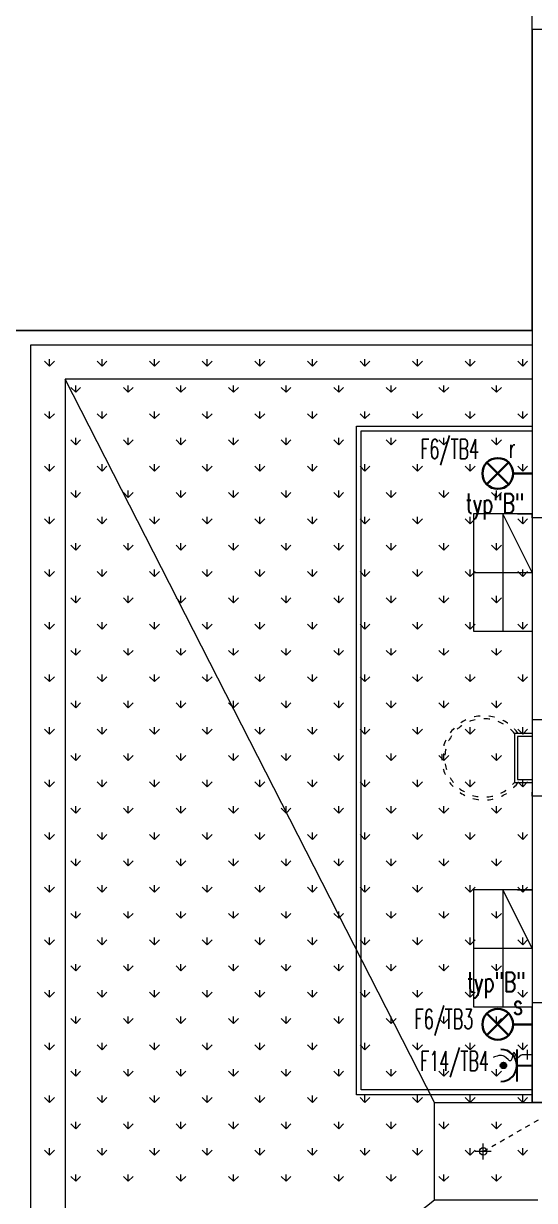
# Model space of a CAD drawing. Header units: millimetres. Extents: x 1780 to 154263, y -7240 to 17216.
# Drawn here: x 76468 to 76991, y 3378 to 4584 of the extents above; entities that cross this region are included whole.
import ezdxf

# ---------------------------------------------------------------- set-up
doc = ezdxf.new("R2010")
doc.units = ezdxf.units.MM
doc.linetypes.add('0.5_0.5', pattern=[1, 0.5, -0.5])
doc.linetypes.add('ACAD_ISO03W100', pattern=[30, 12, -18])
for name, color, linetype, lineweight in [('2d_SX_gruba przekroje', 90, 'Continuous', 20), ('2d_SX_instalacje - kanalizacja opadowa', 130, 'Continuous', 5), ('2d_SX_instalacje szkic - woda', 140, 'Continuous', 5), ('2d_SX_oznaczenia', 40, 'Continuous', 0), ('2d_SX_szraf', 251, 'Continuous', 0), ('2d_SX_widok', 10, 'Continuous', 9)]:
    doc.layers.add(name, color=color, linetype=linetype, lineweight=lineweight)
doc.layers.add('2d_SX_rewizja 18 września', color=210, linetype='Continuous')
doc.layers.add('60 instalacje elektryka', color=10, linetype='Continuous')
doc.styles.add('OPIS', font='simplex.shx', dxfattribs={"width": 0.7, "height": 4})

# ---------------------------------------------------------------- blocks, each defined once
blk = doc.blocks.new('PDKLD A2')
at = {"layer": '2d_SX_gruba przekroje', "color": 8}
for p, q in [((82319, -11612.2), (82221, -11612.2)), ((82221, -11612.2), (82221, -12108.2)), ((82221, -12112.2), (82221, -12108.2)), ((82232, -12112.2), (82221, -12112.2)), ((82232, -12319.2), (82221, -12319.2)), ((82221, -12319.2), (82221, -12323.2)), ((82221, -12323.2), (82221, -12393.2)), ((82221, -12397.2), (82221, -12393.2)), ((82232, -12397.2), (82221, -12397.2)), ((82232, -12609.2), (82221, -12609.2)), ((82221, -12609.2), (82221, -12613.2)), ((82221, -12711.2), (82221, -12613.2)), ((83021, -12711.2), (82221, -12711.2))]:
    blk.add_line(p, q, dxfattribs=at)
at = {"layer": '2d_SX_instalacje - kanalizacja opadowa', "color": 8, "linetype": '0.5_0.5', "ltscale": 10}
blk.add_line((82171, -12761.2), (82270.3, -12704.5), dxfattribs=at)
at = {"layer": '2d_SX_instalacje - kanalizacja opadowa', "color": 8}
for points in [[(82171, -12769.4), (82171, -12753.1)], [(82179.2, -12761.2), (82162.8, -12761.2)]]:
    blk.add_lwpolyline(points, dxfattribs=at)
blk.add_circle((82171, -12761.2), 3.75, dxfattribs=at)
at = {"layer": '2d_SX_instalacje szkic - woda', "color": 8}
for p, q in [((82216, -12657.2), (82216, -12667.2)), ((82221, -12662.2), (82211, -12662.2))]:
    blk.add_line(p, q, dxfattribs=at)
at = {"layer": '2d_SX_instalacje szkic - woda', "color": 8, "start_tangent": (-0.999797, 0.020138), "end_tangent": (-0.973228, -0.22984)}
blk.add_spline([(82211, -12662.2), (82206.6, -12665.3), (82202.6, -12659.8), (82199.3, -12668.5), (82192.7, -12663.9), (82181, -12664.9)], degree=3, dxfattribs=at)
at = {"layer": '2d_SX_oznaczenia', "color": 8, "ltscale": 0.5}
for p, q in [((82221, -12168.2), (82191, -12108.2)), ((82161, -12168.2), (82221, -12168.2)), ((82221, -12553.2), (82191, -12493.2)), ((82161, -12553.2), (82221, -12553.2))]:
    blk.add_line(p, q, dxfattribs=at)
at = {"layer": '2d_SX_szraf', "color": 8}
for p, q in [((81707.5, -13145.2), (81707.5, -11935.2)), ((81707.5, -11935.2), (82221, -11935.2)), ((82221, -11935.2), (82221, -12711.2)), ((82121, -12711.2), (81742.5, -11970.2)), ((82221, -11970.2), (81742.5, -11970.2)), ((81742.5, -11970.2), (81742.5, -13110.2)), ((82121, -12811.2), (82121, -12711.2)), ((82121, -12711.2), (82227, -12711.2)), ((82221, -12711.2), (82262, -12711.2)), ((82121, -12811.2), (81742.5, -13110.2)), ((82227, -12811.2), (82121, -12811.2))]:
    blk.add_line(p, q, dxfattribs=at)
at = {"layer": '2d_SX_szraf', "color": 8, "linetype": 'Continuous'}
for p, q in [((81726.5, -11956.8), (81721.5, -11951.7)), ((81726.5, -11956.8), (81726.5, -11949.6)), ((81726.5, -11956.8), (81731.6, -11951.7)), ((81780.4, -11956.8), (81775.4, -11951.7)), ((81780.4, -11956.8), (81780.4, -11949.6)), ((81780.4, -11956.8), (81785.5, -11951.7)), ((81834.3, -11956.8), (81829.2, -11951.7)), ((81834.3, -11956.8), (81834.3, -11949.6)), ((81834.3, -11956.8), (81839.3, -11951.7)), ((81888.2, -11956.8), (81883.1, -11951.7)), ((81888.2, -11956.8), (81888.2, -11949.6)), ((81888.2, -11956.8), (81893.2, -11951.7)), ((81942, -11956.8), (81937, -11951.7)), ((81942, -11956.8), (81942, -11949.6)), ((81942, -11956.8), (81947.1, -11951.7)), ((81995.9, -11956.8), (81990.9, -11951.7)), ((81995.9, -11956.8), (81995.9, -11949.6)), ((81995.9, -11956.8), (82001, -11951.7)), ((82049.8, -11956.8), (82044.8, -11951.7)), ((82049.8, -11956.8), (82049.8, -11949.6)), ((82049.8, -11956.8), (82054.9, -11951.7)), ((82103.7, -11956.8), (82098.6, -11951.7)), ((82103.7, -11956.8), (82103.7, -11949.6)), ((82103.7, -11956.8), (82108.7, -11951.7)), ((82157.6, -11956.8), (82152.5, -11951.7)), ((82157.6, -11956.8), (82157.6, -11949.6)), ((82157.6, -11956.8), (82162.6, -11951.7)), ((82211.5, -11956.8), (82206.4, -11951.7)), ((82211.5, -11956.8), (82211.5, -11949.6)), ((82211.5, -11956.8), (82216.5, -11951.7)), ((81753.5, -11983.7), (81748.4, -11978.6)), ((81753.5, -11983.7), (81753.5, -11976.6)), ((81753.5, -11983.7), (81758.5, -11978.6)), ((81807.3, -11983.7), (81802.3, -11978.6)), ((81807.3, -11983.7), (81807.3, -11976.6)), ((81807.3, -11983.7), (81812.4, -11978.6)), ((81861.2, -11983.7), (81856.2, -11978.6)), ((81861.2, -11983.7), (81861.2, -11976.6)), ((81861.2, -11983.7), (81866.3, -11978.6)), ((81915.1, -11983.7), (81910.1, -11978.6)), ((81915.1, -11983.7), (81915.1, -11976.6)), ((81915.1, -11983.7), (81920.2, -11978.6)), ((81969, -11983.7), (81963.9, -11978.6)), ((81969, -11983.7), (81969, -11976.6)), ((81969, -11983.7), (81974, -11978.6)), ((82022.9, -11983.7), (82017.8, -11978.6)), ((82022.9, -11983.7), (82022.9, -11976.6)), ((82022.9, -11983.7), (82027.9, -11978.6)), ((82076.8, -11983.7), (82071.7, -11978.6)), ((82076.8, -11983.7), (82076.8, -11976.6)), ((82076.8, -11983.7), (82081.8, -11978.6)), ((82130.6, -11983.7), (82125.6, -11978.6)), ((82130.6, -11983.7), (82130.6, -11976.6)), ((82130.6, -11983.7), (82135.7, -11978.6)), ((82184.5, -11983.7), (82179.5, -11978.6)), ((82184.5, -11983.7), (82184.5, -11976.6)), ((82184.5, -11983.7), (82189.6, -11978.6)), ((81726.5, -12010.6), (81721.5, -12005.6)), ((81726.5, -12010.6), (81726.5, -12003.5)), ((81726.5, -12010.6), (81731.6, -12005.6)), ((81780.4, -12010.6), (81775.4, -12005.6)), ((81780.4, -12010.6), (81780.4, -12003.5)), ((81780.4, -12010.6), (81785.5, -12005.6)), ((81834.3, -12010.6), (81829.2, -12005.6)), ((81834.3, -12010.6), (81834.3, -12003.5)), ((81834.3, -12010.6), (81839.3, -12005.6)), ((81888.2, -12010.6), (81883.1, -12005.6)), ((81888.2, -12010.6), (81888.2, -12003.5)), ((81888.2, -12010.6), (81893.2, -12005.6)), ((81942, -12010.6), (81937, -12005.6)), ((81942, -12010.6), (81942, -12003.5)), ((81942, -12010.6), (81947.1, -12005.6)), ((81995.9, -12010.6), (81990.9, -12005.6)), ((81995.9, -12010.6), (81995.9, -12003.5)), ((81995.9, -12010.6), (82001, -12005.6)), ((82049.8, -12010.6), (82044.8, -12005.6)), ((82049.8, -12010.6), (82049.8, -12003.5)), ((82049.8, -12010.6), (82054.9, -12005.6)), ((82103.7, -12010.6), (82098.6, -12005.6)), ((82103.7, -12010.6), (82103.7, -12003.5)), ((82103.7, -12010.6), (82108.7, -12005.6)), ((82157.6, -12010.6), (82152.5, -12005.6)), ((82157.6, -12010.6), (82157.6, -12003.5)), ((82157.6, -12010.6), (82162.6, -12005.6)), ((82211.5, -12010.6), (82206.4, -12005.6)), ((82211.5, -12010.6), (82211.5, -12003.5)), ((82211.5, -12010.6), (82216.5, -12005.6)), ((81753.5, -12037.6), (81753.5, -12030.4)), ((81807.3, -12037.6), (81807.3, -12030.4)), ((81861.2, -12037.6), (81861.2, -12030.4)), ((81915.1, -12037.6), (81915.1, -12030.4)), ((81969, -12037.6), (81969, -12030.4)), ((82022.9, -12037.6), (82022.9, -12030.4)), ((82076.8, -12037.6), (82076.8, -12030.4)), ((82130.6, -12037.6), (82130.6, -12030.4)), ((82184.5, -12037.6), (82184.5, -12030.4)), ((81753.5, -12037.6), (81748.4, -12032.5)), ((81753.5, -12037.6), (81758.5, -12032.5)), ((81807.3, -12037.6), (81802.3, -12032.5)), ((81807.3, -12037.6), (81812.4, -12032.5)), ((81861.2, -12037.6), (81856.2, -12032.5)), ((81861.2, -12037.6), (81866.3, -12032.5)), ((81915.1, -12037.6), (81910.1, -12032.5)), ((81915.1, -12037.6), (81920.2, -12032.5)), ((81969, -12037.6), (81963.9, -12032.5)), ((81969, -12037.6), (81974, -12032.5)), ((82022.9, -12037.6), (82017.8, -12032.5)), ((82022.9, -12037.6), (82027.9, -12032.5)), ((82076.8, -12037.6), (82071.7, -12032.5)), ((82076.8, -12037.6), (82081.8, -12032.5)), ((82130.6, -12037.6), (82125.6, -12032.5)), ((82130.6, -12037.6), (82135.7, -12032.5)), ((82184.5, -12037.6), (82179.5, -12032.5)), ((82184.5, -12037.6), (82189.6, -12032.5)), ((81726.5, -12064.5), (81721.5, -12059.5)), ((81726.5, -12064.5), (81726.5, -12057.4)), ((81726.5, -12064.5), (81731.6, -12059.5)), ((81780.4, -12064.5), (81775.4, -12059.5)), ((81780.4, -12064.5), (81780.4, -12057.4)), ((81780.4, -12064.5), (81785.5, -12059.5)), ((81834.3, -12064.5), (81829.2, -12059.5)), ((81834.3, -12064.5), (81834.3, -12057.4)), ((81834.3, -12064.5), (81839.3, -12059.5)), ((81888.2, -12064.5), (81883.1, -12059.5)), ((81888.2, -12064.5), (81888.2, -12057.4)), ((81888.2, -12064.5), (81893.2, -12059.5)), ((81942, -12064.5), (81937, -12059.5)), ((81942, -12064.5), (81942, -12057.4)), ((81942, -12064.5), (81947.1, -12059.5)), ((81995.9, -12064.5), (81990.9, -12059.5)), ((81995.9, -12064.5), (81995.9, -12057.4)), ((81995.9, -12064.5), (82001, -12059.5)), ((82049.8, -12064.5), (82044.8, -12059.5)), ((82049.8, -12064.5), (82049.8, -12057.4)), ((82049.8, -12064.5), (82054.9, -12059.5)), ((82103.7, -12064.5), (82098.6, -12059.5)), ((82103.7, -12064.5), (82103.7, -12057.4)), ((82103.7, -12064.5), (82108.7, -12059.5)), ((82157.6, -12064.5), (82152.5, -12059.5)), ((82157.6, -12064.5), (82157.6, -12057.4)), ((82157.6, -12064.5), (82162.6, -12059.5)), ((82211.5, -12064.5), (82206.4, -12059.5)), ((82211.5, -12064.5), (82211.5, -12057.4)), ((82211.5, -12064.5), (82216.5, -12059.5)), ((81753.5, -12091.5), (81748.4, -12086.4)), ((81753.5, -12091.5), (81753.5, -12084.3)), ((81753.5, -12091.5), (81758.5, -12086.4)), ((81807.3, -12091.5), (81802.3, -12086.4)), ((81807.3, -12091.5), (81807.3, -12084.3)), ((81807.3, -12091.5), (81812.4, -12086.4)), ((81861.2, -12091.5), (81856.2, -12086.4)), ((81861.2, -12091.5), (81861.2, -12084.3)), ((81861.2, -12091.5), (81866.3, -12086.4)), ((81915.1, -12091.5), (81910.1, -12086.4)), ((81915.1, -12091.5), (81915.1, -12084.3)), ((81915.1, -12091.5), (81920.2, -12086.4)), ((81969, -12091.5), (81963.9, -12086.4)), ((81969, -12091.5), (81969, -12084.3)), ((81969, -12091.5), (81974, -12086.4)), ((82022.9, -12091.5), (82017.8, -12086.4)), ((82022.9, -12091.5), (82022.9, -12084.3)), ((82022.9, -12091.5), (82027.9, -12086.4)), ((82076.8, -12091.5), (82071.7, -12086.4)), ((82076.8, -12091.5), (82076.8, -12084.3)), ((82076.8, -12091.5), (82081.8, -12086.4)), ((82130.6, -12091.5), (82125.6, -12086.4)), ((82130.6, -12091.5), (82130.6, -12084.3)), ((82130.6, -12091.5), (82135.7, -12086.4)), ((82184.5, -12091.5), (82179.5, -12086.4)), ((82184.5, -12091.5), (82184.5, -12084.3)), ((82184.5, -12091.5), (82189.6, -12086.4)), ((81726.5, -12118.4), (81721.5, -12113.3)), ((81726.5, -12118.4), (81726.5, -12111.3)), ((81726.5, -12118.4), (81731.6, -12113.3)), ((81780.4, -12118.4), (81775.4, -12113.3)), ((81780.4, -12118.4), (81780.4, -12111.3)), ((81780.4, -12118.4), (81785.5, -12113.3)), ((81834.3, -12118.4), (81829.2, -12113.3)), ((81834.3, -12118.4), (81834.3, -12111.3)), ((81834.3, -12118.4), (81839.3, -12113.3)), ((81888.2, -12118.4), (81883.1, -12113.3)), ((81888.2, -12118.4), (81888.2, -12111.3)), ((81888.2, -12118.4), (81893.2, -12113.3)), ((81942, -12118.4), (81937, -12113.3)), ((81942, -12118.4), (81942, -12111.3)), ((81942, -12118.4), (81947.1, -12113.3)), ((81995.9, -12118.4), (81990.9, -12113.3)), ((81995.9, -12118.4), (81995.9, -12111.3)), ((81995.9, -12118.4), (82001, -12113.3)), ((82049.8, -12118.4), (82044.8, -12113.3)), ((82049.8, -12118.4), (82049.8, -12111.3)), ((82049.8, -12118.4), (82054.9, -12113.3)), ((82103.7, -12118.4), (82098.6, -12113.3)), ((82103.7, -12118.4), (82103.7, -12111.3)), ((82103.7, -12118.4), (82108.7, -12113.3)), ((82157.6, -12118.4), (82152.5, -12113.3)), ((82157.6, -12118.4), (82157.6, -12111.3)), ((82157.6, -12118.4), (82162.6, -12113.3)), ((82211.5, -12118.4), (82206.4, -12113.3)), ((82211.5, -12118.4), (82211.5, -12111.3)), ((82211.5, -12118.4), (82216.5, -12113.3)), ((81753.5, -12145.3), (81753.5, -12138.2)), ((81807.3, -12145.3), (81807.3, -12138.2)), ((81861.2, -12145.3), (81861.2, -12138.2)), ((81915.1, -12145.3), (81915.1, -12138.2)), ((81969, -12145.3), (81969, -12138.2)), ((82022.9, -12145.3), (82022.9, -12138.2)), ((82076.8, -12145.3), (82076.8, -12138.2)), ((82130.6, -12145.3), (82130.6, -12138.2)), ((82184.5, -12145.3), (82184.5, -12138.2)), ((81753.5, -12145.3), (81748.4, -12140.3)), ((81753.5, -12145.3), (81758.5, -12140.3)), ((81807.3, -12145.3), (81802.3, -12140.3)), ((81807.3, -12145.3), (81812.4, -12140.3)), ((81861.2, -12145.3), (81856.2, -12140.3)), ((81861.2, -12145.3), (81866.3, -12140.3)), ((81915.1, -12145.3), (81910.1, -12140.3)), ((81915.1, -12145.3), (81920.2, -12140.3)), ((81969, -12145.3), (81963.9, -12140.3)), ((81969, -12145.3), (81974, -12140.3)), ((82022.9, -12145.3), (82017.8, -12140.3)), ((82022.9, -12145.3), (82027.9, -12140.3)), ((82076.8, -12145.3), (82071.7, -12140.3)), ((82076.8, -12145.3), (82081.8, -12140.3)), ((82130.6, -12145.3), (82125.6, -12140.3)), ((82130.6, -12145.3), (82135.7, -12140.3)), ((82184.5, -12145.3), (82179.5, -12140.3)), ((82184.5, -12145.3), (82189.6, -12140.3)), ((81726.5, -12172.3), (81721.5, -12167.2)), ((81726.5, -12172.3), (81726.5, -12165.1)), ((81726.5, -12172.3), (81731.6, -12167.2)), ((81780.4, -12172.3), (81775.4, -12167.2)), ((81780.4, -12172.3), (81780.4, -12165.1)), ((81780.4, -12172.3), (81785.5, -12167.2)), ((81834.3, -12172.3), (81829.2, -12167.2)), ((81834.3, -12172.3), (81834.3, -12165.1)), ((81834.3, -12172.3), (81839.3, -12167.2)), ((81888.2, -12172.3), (81883.1, -12167.2)), ((81888.2, -12172.3), (81888.2, -12165.1)), ((81888.2, -12172.3), (81893.2, -12167.2)), ((81942, -12172.3), (81937, -12167.2)), ((81942, -12172.3), (81942, -12165.1)), ((81942, -12172.3), (81947.1, -12167.2)), ((81995.9, -12172.3), (81990.9, -12167.2)), ((81995.9, -12172.3), (81995.9, -12165.1)), ((81995.9, -12172.3), (82001, -12167.2)), ((82049.8, -12172.3), (82044.8, -12167.2)), ((82049.8, -12172.3), (82049.8, -12165.1)), ((82049.8, -12172.3), (82054.9, -12167.2)), ((82103.7, -12172.3), (82098.6, -12167.2)), ((82103.7, -12172.3), (82103.7, -12165.1)), ((82103.7, -12172.3), (82108.7, -12167.2)), ((82157.6, -12172.3), (82152.5, -12167.2)), ((82157.6, -12172.3), (82157.6, -12165.1)), ((82157.6, -12172.3), (82162.6, -12167.2)), ((82211.5, -12172.3), (82206.4, -12167.2)), ((82211.5, -12172.3), (82211.5, -12165.1)), ((82211.5, -12172.3), (82216.5, -12167.2)), ((81753.5, -12199.2), (81748.4, -12194.2)), ((81753.5, -12199.2), (81753.5, -12192.1)), ((81753.5, -12199.2), (81758.5, -12194.2)), ((81807.3, -12199.2), (81802.3, -12194.2)), ((81807.3, -12199.2), (81807.3, -12192.1)), ((81807.3, -12199.2), (81812.4, -12194.2)), ((81861.2, -12199.2), (81856.2, -12194.2)), ((81861.2, -12199.2), (81861.2, -12192.1)), ((81861.2, -12199.2), (81866.3, -12194.2)), ((81915.1, -12199.2), (81910.1, -12194.2)), ((81915.1, -12199.2), (81915.1, -12192.1)), ((81915.1, -12199.2), (81920.2, -12194.2)), ((81969, -12199.2), (81963.9, -12194.2)), ((81969, -12199.2), (81969, -12192.1)), ((81969, -12199.2), (81974, -12194.2)), ((82022.9, -12199.2), (82017.8, -12194.2)), ((82022.9, -12199.2), (82022.9, -12192.1)), ((82022.9, -12199.2), (82027.9, -12194.2)), ((82076.8, -12199.2), (82071.7, -12194.2)), ((82076.8, -12199.2), (82076.8, -12192.1)), ((82076.8, -12199.2), (82081.8, -12194.2)), ((82130.6, -12199.2), (82125.6, -12194.2)), ((82130.6, -12199.2), (82130.6, -12192.1)), ((82130.6, -12199.2), (82135.7, -12194.2)), ((82184.5, -12199.2), (82179.5, -12194.2)), ((82184.5, -12199.2), (82184.5, -12192.1)), ((82184.5, -12199.2), (82189.6, -12194.2)), ((81726.5, -12226.2), (81721.5, -12221.1)), ((81726.5, -12226.2), (81726.5, -12219)), ((81726.5, -12226.2), (81731.6, -12221.1)), ((81780.4, -12226.2), (81775.4, -12221.1)), ((81780.4, -12226.2), (81780.4, -12219)), ((81780.4, -12226.2), (81785.5, -12221.1)), ((81834.3, -12226.2), (81829.2, -12221.1)), ((81834.3, -12226.2), (81834.3, -12219)), ((81834.3, -12226.2), (81839.3, -12221.1)), ((81888.2, -12226.2), (81883.1, -12221.1)), ((81888.2, -12226.2), (81888.2, -12219)), ((81888.2, -12226.2), (81893.2, -12221.1)), ((81942, -12226.2), (81937, -12221.1)), ((81942, -12226.2), (81942, -12219)), ((81942, -12226.2), (81947.1, -12221.1)), ((81995.9, -12226.2), (81990.9, -12221.1)), ((81995.9, -12226.2), (81995.9, -12219)), ((81995.9, -12226.2), (82001, -12221.1)), ((82049.8, -12226.2), (82044.8, -12221.1)), ((82049.8, -12226.2), (82049.8, -12219)), ((82049.8, -12226.2), (82054.9, -12221.1)), ((82103.7, -12226.2), (82098.6, -12221.1)), ((82103.7, -12226.2), (82103.7, -12219)), ((82103.7, -12226.2), (82108.7, -12221.1)), ((82157.6, -12226.2), (82152.5, -12221.1)), ((82157.6, -12226.2), (82157.6, -12219)), ((82157.6, -12226.2), (82162.6, -12221.1)), ((82211.5, -12226.2), (82206.4, -12221.1)), ((82211.5, -12226.2), (82211.5, -12219)), ((82211.5, -12226.2), (82216.5, -12221.1)), ((81753.5, -12253.1), (81748.4, -12248.1)), ((81753.5, -12253.1), (81753.5, -12246)), ((81753.5, -12253.1), (81758.5, -12248.1)), ((81807.3, -12253.1), (81802.3, -12248.1)), ((81807.3, -12253.1), (81807.3, -12246)), ((81807.3, -12253.1), (81812.4, -12248.1)), ((81861.2, -12253.1), (81856.2, -12248.1)), ((81861.2, -12253.1), (81861.2, -12246)), ((81861.2, -12253.1), (81866.3, -12248.1)), ((81915.1, -12253.1), (81910.1, -12248.1)), ((81915.1, -12253.1), (81915.1, -12246)), ((81915.1, -12253.1), (81920.2, -12248.1)), ((81969, -12253.1), (81963.9, -12248.1)), ((81969, -12253.1), (81969, -12246)), ((81969, -12253.1), (81974, -12248.1)), ((82022.9, -12253.1), (82017.8, -12248.1)), ((82022.9, -12253.1), (82022.9, -12246)), ((82022.9, -12253.1), (82027.9, -12248.1)), ((82076.8, -12253.1), (82071.7, -12248.1)), ((82076.8, -12253.1), (82076.8, -12246)), ((82076.8, -12253.1), (82081.8, -12248.1)), ((82130.6, -12253.1), (82125.6, -12248.1)), ((82130.6, -12253.1), (82130.6, -12246)), ((82130.6, -12253.1), (82135.7, -12248.1)), ((82184.5, -12253.1), (82179.5, -12248.1)), ((82184.5, -12253.1), (82184.5, -12246)), ((82184.5, -12253.1), (82189.6, -12248.1)), ((81726.5, -12280), (81721.5, -12275)), ((81726.5, -12280), (81726.5, -12272.9)), ((81726.5, -12280), (81731.6, -12275)), ((81780.4, -12280), (81775.4, -12275)), ((81780.4, -12280), (81780.4, -12272.9)), ((81780.4, -12280), (81785.5, -12275)), ((81834.3, -12280), (81829.2, -12275)), ((81834.3, -12280), (81834.3, -12272.9)), ((81834.3, -12280), (81839.3, -12275)), ((81888.2, -12280), (81883.1, -12275)), ((81888.2, -12280), (81888.2, -12272.9)), ((81888.2, -12280), (81893.2, -12275)), ((81942, -12280), (81937, -12275)), ((81942, -12280), (81942, -12272.9)), ((81942, -12280), (81947.1, -12275)), ((81995.9, -12280), (81990.9, -12275)), ((81995.9, -12280), (81995.9, -12272.9)), ((81995.9, -12280), (82001, -12275)), ((82049.8, -12280), (82044.8, -12275)), ((82049.8, -12280), (82049.8, -12272.9)), ((82049.8, -12280), (82054.9, -12275)), ((82103.7, -12280), (82098.6, -12275)), ((82103.7, -12280), (82103.7, -12272.9)), ((82103.7, -12280), (82108.7, -12275)), ((82157.6, -12280), (82152.5, -12275)), ((82157.6, -12280), (82157.6, -12272.9)), ((82157.6, -12280), (82162.6, -12275)), ((82211.5, -12280), (82206.4, -12275)), ((82211.5, -12280), (82211.5, -12272.9)), ((82211.5, -12280), (82216.5, -12275)), ((81753.5, -12307), (81748.4, -12301.9)), ((81753.5, -12307), (81753.5, -12299.8)), ((81753.5, -12307), (81758.5, -12301.9)), ((81807.3, -12307), (81802.3, -12301.9)), ((81807.3, -12307), (81807.3, -12299.8)), ((81807.3, -12307), (81812.4, -12301.9)), ((81861.2, -12307), (81856.2, -12301.9)), ((81861.2, -12307), (81861.2, -12299.8)), ((81861.2, -12307), (81866.3, -12301.9)), ((81915.1, -12307), (81910.1, -12301.9)), ((81915.1, -12307), (81915.1, -12299.8)), ((81915.1, -12307), (81920.2, -12301.9)), ((81969, -12307), (81963.9, -12301.9)), ((81969, -12307), (81969, -12299.8)), ((81969, -12307), (81974, -12301.9)), ((82022.9, -12307), (82017.8, -12301.9)), ((82022.9, -12307), (82022.9, -12299.8)), ((82022.9, -12307), (82027.9, -12301.9)), ((82076.8, -12307), (82071.7, -12301.9)), ((82076.8, -12307), (82076.8, -12299.8)), ((82076.8, -12307), (82081.8, -12301.9)), ((82130.6, -12307), (82125.6, -12301.9)), ((82130.6, -12307), (82130.6, -12299.8)), ((82130.6, -12307), (82135.7, -12301.9)), ((82184.5, -12307), (82179.5, -12301.9)), ((82184.5, -12307), (82184.5, -12299.8)), ((82184.5, -12307), (82189.6, -12301.9)), ((81726.5, -12333.9), (81721.5, -12328.9)), ((81726.5, -12333.9), (81726.5, -12326.8)), ((81726.5, -12333.9), (81731.6, -12328.9)), ((81780.4, -12333.9), (81775.4, -12328.9)), ((81780.4, -12333.9), (81780.4, -12326.8)), ((81780.4, -12333.9), (81785.5, -12328.9)), ((81834.3, -12333.9), (81829.2, -12328.9)), ((81834.3, -12333.9), (81834.3, -12326.8)), ((81834.3, -12333.9), (81839.3, -12328.9)), ((81888.2, -12333.9), (81883.1, -12328.9)), ((81888.2, -12333.9), (81888.2, -12326.8)), ((81888.2, -12333.9), (81893.2, -12328.9)), ((81942, -12333.9), (81937, -12328.9)), ((81942, -12333.9), (81942, -12326.8)), ((81942, -12333.9), (81947.1, -12328.9)), ((81995.9, -12333.9), (81990.9, -12328.9)), ((81995.9, -12333.9), (81995.9, -12326.8)), ((81995.9, -12333.9), (82001, -12328.9)), ((82049.8, -12333.9), (82044.8, -12328.9)), ((82049.8, -12333.9), (82049.8, -12326.8)), ((82049.8, -12333.9), (82054.9, -12328.9)), ((82103.7, -12333.9), (82098.6, -12328.9)), ((82103.7, -12333.9), (82103.7, -12326.8)), ((82103.7, -12333.9), (82108.7, -12328.9)), ((82157.6, -12333.9), (82152.5, -12328.9)), ((82157.6, -12333.9), (82157.6, -12326.8)), ((82157.6, -12333.9), (82162.6, -12328.9)), ((82211.5, -12333.9), (82206.4, -12328.9)), ((82211.5, -12333.9), (82211.5, -12326.8)), ((82211.5, -12333.9), (82216.5, -12328.9)), ((81753.5, -12360.9), (81748.4, -12355.8)), ((81753.5, -12360.9), (81753.5, -12353.7)), ((81753.5, -12360.9), (81758.5, -12355.8)), ((81807.3, -12360.9), (81802.3, -12355.8)), ((81807.3, -12360.9), (81807.3, -12353.7)), ((81807.3, -12360.9), (81812.4, -12355.8)), ((81861.2, -12360.9), (81856.2, -12355.8)), ((81861.2, -12360.9), (81861.2, -12353.7)), ((81861.2, -12360.9), (81866.3, -12355.8)), ((81915.1, -12360.9), (81910.1, -12355.8)), ((81915.1, -12360.9), (81915.1, -12353.7)), ((81915.1, -12360.9), (81920.2, -12355.8)), ((81969, -12360.9), (81963.9, -12355.8)), ((81969, -12360.9), (81969, -12353.7)), ((81969, -12360.9), (81974, -12355.8)), ((82022.9, -12360.9), (82017.8, -12355.8)), ((82022.9, -12360.9), (82022.9, -12353.7)), ((82022.9, -12360.9), (82027.9, -12355.8)), ((82076.8, -12360.9), (82071.7, -12355.8)), ((82076.8, -12360.9), (82076.8, -12353.7)), ((82076.8, -12360.9), (82081.8, -12355.8)), ((82130.6, -12360.9), (82125.6, -12355.8)), ((82130.6, -12360.9), (82130.6, -12353.7)), ((82130.6, -12360.9), (82135.7, -12355.8)), ((82184.5, -12360.9), (82179.5, -12355.8)), ((82184.5, -12360.9), (82184.5, -12353.7)), ((82184.5, -12360.9), (82189.6, -12355.8)), ((81726.5, -12387.8), (81726.5, -12380.7)), ((81780.4, -12387.8), (81780.4, -12380.7)), ((81834.3, -12387.8), (81834.3, -12380.7)), ((81888.2, -12387.8), (81888.2, -12380.7)), ((81942, -12387.8), (81942, -12380.7)), ((81995.9, -12387.8), (81995.9, -12380.7)), ((82049.8, -12387.8), (82049.8, -12380.7)), ((82103.7, -12387.8), (82103.7, -12380.7)), ((82157.6, -12387.8), (82157.6, -12380.7)), ((82211.5, -12387.8), (82211.5, -12380.7)), ((81726.5, -12387.8), (81721.5, -12382.8)), ((81726.5, -12387.8), (81731.6, -12382.8)), ((81780.4, -12387.8), (81775.4, -12382.8)), ((81780.4, -12387.8), (81785.5, -12382.8)), ((81834.3, -12387.8), (81829.2, -12382.8)), ((81834.3, -12387.8), (81839.3, -12382.8)), ((81888.2, -12387.8), (81883.1, -12382.8)), ((81888.2, -12387.8), (81893.2, -12382.8)), ((81942, -12387.8), (81937, -12382.8)), ((81942, -12387.8), (81947.1, -12382.8)), ((81995.9, -12387.8), (81990.9, -12382.8)), ((81995.9, -12387.8), (82001, -12382.8)), ((82049.8, -12387.8), (82044.8, -12382.8)), ((82049.8, -12387.8), (82054.9, -12382.8)), ((82103.7, -12387.8), (82098.6, -12382.8)), ((82103.7, -12387.8), (82108.7, -12382.8)), ((82157.6, -12387.8), (82152.5, -12382.8)), ((82157.6, -12387.8), (82162.6, -12382.8)), ((82211.5, -12387.8), (82206.4, -12382.8)), ((82211.5, -12387.8), (82216.5, -12382.8)), ((81753.5, -12414.7), (81748.4, -12409.7)), ((81753.5, -12414.7), (81753.5, -12407.6)), ((81753.5, -12414.7), (81758.5, -12409.7)), ((81807.3, -12414.7), (81802.3, -12409.7)), ((81807.3, -12414.7), (81807.3, -12407.6)), ((81807.3, -12414.7), (81812.4, -12409.7)), ((81861.2, -12414.7), (81856.2, -12409.7)), ((81861.2, -12414.7), (81861.2, -12407.6)), ((81861.2, -12414.7), (81866.3, -12409.7)), ((81915.1, -12414.7), (81910.1, -12409.7)), ((81915.1, -12414.7), (81915.1, -12407.6)), ((81915.1, -12414.7), (81920.2, -12409.7)), ((81969, -12414.7), (81963.9, -12409.7)), ((81969, -12414.7), (81969, -12407.6)), ((81969, -12414.7), (81974, -12409.7)), ((82022.9, -12414.7), (82017.8, -12409.7)), ((82022.9, -12414.7), (82022.9, -12407.6)), ((82022.9, -12414.7), (82027.9, -12409.7)), ((82076.8, -12414.7), (82071.7, -12409.7)), ((82076.8, -12414.7), (82076.8, -12407.6)), ((82076.8, -12414.7), (82081.8, -12409.7)), ((82130.6, -12414.7), (82125.6, -12409.7)), ((82130.6, -12414.7), (82130.6, -12407.6)), ((82130.6, -12414.7), (82135.7, -12409.7)), ((82184.5, -12414.7), (82179.5, -12409.7)), ((82184.5, -12414.7), (82184.5, -12407.6)), ((82184.5, -12414.7), (82189.6, -12409.7)), ((81726.5, -12441.7), (81721.5, -12436.6)), ((81726.5, -12441.7), (81726.5, -12434.5)), ((81726.5, -12441.7), (81731.6, -12436.6)), ((81780.4, -12441.7), (81775.4, -12436.6)), ((81780.4, -12441.7), (81780.4, -12434.5)), ((81780.4, -12441.7), (81785.5, -12436.6)), ((81834.3, -12441.7), (81829.2, -12436.6)), ((81834.3, -12441.7), (81834.3, -12434.5)), ((81834.3, -12441.7), (81839.3, -12436.6)), ((81888.2, -12441.7), (81883.1, -12436.6)), ((81888.2, -12441.7), (81888.2, -12434.5)), ((81888.2, -12441.7), (81893.2, -12436.6)), ((81942, -12441.7), (81937, -12436.6)), ((81942, -12441.7), (81942, -12434.5)), ((81942, -12441.7), (81947.1, -12436.6)), ((81995.9, -12441.7), (81990.9, -12436.6)), ((81995.9, -12441.7), (81995.9, -12434.5)), ((81995.9, -12441.7), (82001, -12436.6)), ((82049.8, -12441.7), (82044.8, -12436.6)), ((82049.8, -12441.7), (82049.8, -12434.5)), ((82049.8, -12441.7), (82054.9, -12436.6)), ((82103.7, -12441.7), (82098.6, -12436.6)), ((82103.7, -12441.7), (82103.7, -12434.5)), ((82103.7, -12441.7), (82108.7, -12436.6)), ((82157.6, -12441.7), (82152.5, -12436.6)), ((82157.6, -12441.7), (82157.6, -12434.5)), ((82157.6, -12441.7), (82162.6, -12436.6)), ((82211.5, -12441.7), (82206.4, -12436.6)), ((82211.5, -12441.7), (82211.5, -12434.5)), ((82211.5, -12441.7), (82216.5, -12436.6)), ((81753.5, -12468.6), (81748.4, -12463.6)), ((81753.5, -12468.6), (81753.5, -12461.5)), ((81753.5, -12468.6), (81758.5, -12463.6)), ((81807.3, -12468.6), (81802.3, -12463.6)), ((81807.3, -12468.6), (81807.3, -12461.5)), ((81807.3, -12468.6), (81812.4, -12463.6)), ((81861.2, -12468.6), (81856.2, -12463.6)), ((81861.2, -12468.6), (81861.2, -12461.5)), ((81861.2, -12468.6), (81866.3, -12463.6)), ((81915.1, -12468.6), (81910.1, -12463.6)), ((81915.1, -12468.6), (81915.1, -12461.5)), ((81915.1, -12468.6), (81920.2, -12463.6)), ((81969, -12468.6), (81963.9, -12463.6)), ((81969, -12468.6), (81969, -12461.5)), ((81969, -12468.6), (81974, -12463.6)), ((82022.9, -12468.6), (82017.8, -12463.6)), ((82022.9, -12468.6), (82022.9, -12461.5)), ((82022.9, -12468.6), (82027.9, -12463.6)), ((82076.8, -12468.6), (82071.7, -12463.6)), ((82076.8, -12468.6), (82076.8, -12461.5)), ((82076.8, -12468.6), (82081.8, -12463.6)), ((82130.6, -12468.6), (82125.6, -12463.6)), ((82130.6, -12468.6), (82130.6, -12461.5)), ((82130.6, -12468.6), (82135.7, -12463.6)), ((82184.5, -12468.6), (82179.5, -12463.6)), ((82184.5, -12468.6), (82184.5, -12461.5)), ((82184.5, -12468.6), (82189.6, -12463.6)), ((81726.5, -12495.6), (81726.5, -12488.4)), ((81780.4, -12495.6), (81780.4, -12488.4)), ((81834.3, -12495.6), (81834.3, -12488.4)), ((81888.2, -12495.6), (81888.2, -12488.4)), ((81942, -12495.6), (81942, -12488.4)), ((81995.9, -12495.6), (81995.9, -12488.4)), ((82049.8, -12495.6), (82049.8, -12488.4)), ((82103.7, -12495.6), (82103.7, -12488.4)), ((82157.6, -12495.6), (82157.6, -12488.4)), ((82211.5, -12495.6), (82211.5, -12488.4)), ((81726.5, -12495.6), (81721.5, -12490.5)), ((81726.5, -12495.6), (81731.6, -12490.5)), ((81780.4, -12495.6), (81775.4, -12490.5)), ((81780.4, -12495.6), (81785.5, -12490.5)), ((81834.3, -12495.6), (81829.2, -12490.5)), ((81834.3, -12495.6), (81839.3, -12490.5)), ((81888.2, -12495.6), (81883.1, -12490.5)), ((81888.2, -12495.6), (81893.2, -12490.5)), ((81942, -12495.6), (81937, -12490.5)), ((81942, -12495.6), (81947.1, -12490.5)), ((81995.9, -12495.6), (81990.9, -12490.5)), ((81995.9, -12495.6), (82001, -12490.5)), ((82049.8, -12495.6), (82044.8, -12490.5)), ((82049.8, -12495.6), (82054.9, -12490.5)), ((82103.7, -12495.6), (82098.6, -12490.5)), ((82103.7, -12495.6), (82108.7, -12490.5)), ((82157.6, -12495.6), (82152.5, -12490.5)), ((82157.6, -12495.6), (82162.6, -12490.5)), ((82211.5, -12495.6), (82206.4, -12490.5)), ((82211.5, -12495.6), (82216.5, -12490.5)), ((81753.5, -12522.5), (81748.4, -12517.5)), ((81753.5, -12522.5), (81753.5, -12515.4)), ((81753.5, -12522.5), (81758.5, -12517.5)), ((81807.3, -12522.5), (81802.3, -12517.5)), ((81807.3, -12522.5), (81807.3, -12515.4)), ((81807.3, -12522.5), (81812.4, -12517.5)), ((81861.2, -12522.5), (81856.2, -12517.5)), ((81861.2, -12522.5), (81861.2, -12515.4)), ((81861.2, -12522.5), (81866.3, -12517.5)), ((81915.1, -12522.5), (81910.1, -12517.5)), ((81915.1, -12522.5), (81915.1, -12515.4)), ((81915.1, -12522.5), (81920.2, -12517.5)), ((81969, -12522.5), (81963.9, -12517.5)), ((81969, -12522.5), (81969, -12515.4)), ((81969, -12522.5), (81974, -12517.5)), ((82022.9, -12522.5), (82017.8, -12517.5)), ((82022.9, -12522.5), (82022.9, -12515.4)), ((82022.9, -12522.5), (82027.9, -12517.5)), ((82076.8, -12522.5), (82071.7, -12517.5)), ((82076.8, -12522.5), (82076.8, -12515.4)), ((82076.8, -12522.5), (82081.8, -12517.5)), ((82130.6, -12522.5), (82125.6, -12517.5)), ((82130.6, -12522.5), (82130.6, -12515.4)), ((82130.6, -12522.5), (82135.7, -12517.5)), ((82184.5, -12522.5), (82179.5, -12517.5)), ((82184.5, -12522.5), (82184.5, -12515.4)), ((82184.5, -12522.5), (82189.6, -12517.5)), ((81726.5, -12549.5), (81721.5, -12544.4)), ((81726.5, -12549.5), (81726.5, -12542.3)), ((81726.5, -12549.5), (81731.6, -12544.4)), ((81780.4, -12549.5), (81775.4, -12544.4)), ((81780.4, -12549.5), (81780.4, -12542.3)), ((81780.4, -12549.5), (81785.5, -12544.4)), ((81834.3, -12549.5), (81829.2, -12544.4)), ((81834.3, -12549.5), (81834.3, -12542.3)), ((81834.3, -12549.5), (81839.3, -12544.4)), ((81888.2, -12549.5), (81883.1, -12544.4)), ((81888.2, -12549.5), (81888.2, -12542.3)), ((81888.2, -12549.5), (81893.2, -12544.4)), ((81942, -12549.5), (81937, -12544.4)), ((81942, -12549.5), (81942, -12542.3)), ((81942, -12549.5), (81947.1, -12544.4)), ((81995.9, -12549.5), (81990.9, -12544.4)), ((81995.9, -12549.5), (81995.9, -12542.3)), ((81995.9, -12549.5), (82001, -12544.4)), ((82049.8, -12549.5), (82044.8, -12544.4)), ((82049.8, -12549.5), (82049.8, -12542.3)), ((82049.8, -12549.5), (82054.9, -12544.4)), ((82103.7, -12549.5), (82098.6, -12544.4)), ((82103.7, -12549.5), (82103.7, -12542.3)), ((82103.7, -12549.5), (82108.7, -12544.4)), ((82157.6, -12549.5), (82152.5, -12544.4)), ((82157.6, -12549.5), (82157.6, -12542.3)), ((82157.6, -12549.5), (82162.6, -12544.4)), ((82211.5, -12549.5), (82206.4, -12544.4)), ((82211.5, -12549.5), (82211.5, -12542.3)), ((82211.5, -12549.5), (82216.5, -12544.4)), ((81753.5, -12576.4), (81748.4, -12571.3)), ((81753.5, -12576.4), (81753.5, -12569.3)), ((81753.5, -12576.4), (81758.5, -12571.3)), ((81807.3, -12576.4), (81802.3, -12571.3)), ((81807.3, -12576.4), (81807.3, -12569.3)), ((81807.3, -12576.4), (81812.4, -12571.3)), ((81861.2, -12576.4), (81856.2, -12571.3)), ((81861.2, -12576.4), (81861.2, -12569.3)), ((81861.2, -12576.4), (81866.3, -12571.3)), ((81915.1, -12576.4), (81910.1, -12571.3)), ((81915.1, -12576.4), (81915.1, -12569.3)), ((81915.1, -12576.4), (81920.2, -12571.3)), ((81969, -12576.4), (81963.9, -12571.3)), ((81969, -12576.4), (81969, -12569.3)), ((81969, -12576.4), (81974, -12571.3)), ((82022.9, -12576.4), (82017.8, -12571.3)), ((82022.9, -12576.4), (82022.9, -12569.3)), ((82022.9, -12576.4), (82027.9, -12571.3)), ((82076.8, -12576.4), (82071.7, -12571.3)), ((82076.8, -12576.4), (82076.8, -12569.3)), ((82076.8, -12576.4), (82081.8, -12571.3)), ((82130.6, -12576.4), (82125.6, -12571.3)), ((82130.6, -12576.4), (82130.6, -12569.3)), ((82130.6, -12576.4), (82135.7, -12571.3)), ((82184.5, -12576.4), (82179.5, -12571.3)), ((82184.5, -12576.4), (82184.5, -12569.3)), ((82184.5, -12576.4), (82189.6, -12571.3)), ((81726.5, -12603.3), (81726.5, -12596.2)), ((81780.4, -12603.3), (81780.4, -12596.2)), ((81834.3, -12603.3), (81834.3, -12596.2)), ((81888.2, -12603.3), (81888.2, -12596.2)), ((81942, -12603.3), (81942, -12596.2)), ((81995.9, -12603.3), (81995.9, -12596.2)), ((82049.8, -12603.3), (82049.8, -12596.2)), ((82103.7, -12603.3), (82103.7, -12596.2)), ((82157.6, -12603.3), (82157.6, -12596.2)), ((82211.5, -12603.3), (82211.5, -12596.2)), ((81726.5, -12603.3), (81721.5, -12598.3)), ((81726.5, -12603.3), (81731.6, -12598.3)), ((81780.4, -12603.3), (81775.4, -12598.3)), ((81780.4, -12603.3), (81785.5, -12598.3)), ((81834.3, -12603.3), (81829.2, -12598.3)), ((81834.3, -12603.3), (81839.3, -12598.3)), ((81888.2, -12603.3), (81883.1, -12598.3)), ((81888.2, -12603.3), (81893.2, -12598.3)), ((81942, -12603.3), (81937, -12598.3)), ((81942, -12603.3), (81947.1, -12598.3)), ((81995.9, -12603.3), (81990.9, -12598.3)), ((81995.9, -12603.3), (82001, -12598.3)), ((82049.8, -12603.3), (82044.8, -12598.3)), ((82049.8, -12603.3), (82054.9, -12598.3)), ((82103.7, -12603.3), (82098.6, -12598.3)), ((82103.7, -12603.3), (82108.7, -12598.3)), ((82157.6, -12603.3), (82152.5, -12598.3)), ((82157.6, -12603.3), (82162.6, -12598.3)), ((82211.5, -12603.3), (82206.4, -12598.3)), ((82211.5, -12603.3), (82216.5, -12598.3)), ((81753.5, -12630.3), (81748.4, -12625.2)), ((81753.5, -12630.3), (81753.5, -12623.1)), ((81753.5, -12630.3), (81758.5, -12625.2)), ((81807.3, -12630.3), (81802.3, -12625.2)), ((81807.3, -12630.3), (81807.3, -12623.1)), ((81807.3, -12630.3), (81812.4, -12625.2)), ((81861.2, -12630.3), (81856.2, -12625.2)), ((81861.2, -12630.3), (81861.2, -12623.1)), ((81861.2, -12630.3), (81866.3, -12625.2)), ((81915.1, -12630.3), (81910.1, -12625.2)), ((81915.1, -12630.3), (81915.1, -12623.1)), ((81915.1, -12630.3), (81920.2, -12625.2)), ((81969, -12630.3), (81963.9, -12625.2)), ((81969, -12630.3), (81969, -12623.1)), ((81969, -12630.3), (81974, -12625.2)), ((82022.9, -12630.3), (82017.8, -12625.2)), ((82022.9, -12630.3), (82022.9, -12623.1)), ((82022.9, -12630.3), (82027.9, -12625.2)), ((82076.8, -12630.3), (82071.7, -12625.2)), ((82076.8, -12630.3), (82076.8, -12623.1)), ((82076.8, -12630.3), (82081.8, -12625.2)), ((82130.6, -12630.3), (82125.6, -12625.2)), ((82130.6, -12630.3), (82130.6, -12623.1)), ((82130.6, -12630.3), (82135.7, -12625.2)), ((82184.5, -12630.3), (82179.5, -12625.2)), ((82184.5, -12630.3), (82184.5, -12623.1)), ((82184.5, -12630.3), (82189.6, -12625.2)), ((81726.5, -12657.2), (81721.5, -12652.2)), ((81726.5, -12657.2), (81726.5, -12650.1)), ((81726.5, -12657.2), (81731.6, -12652.2)), ((81780.4, -12657.2), (81775.4, -12652.2)), ((81780.4, -12657.2), (81780.4, -12650.1)), ((81780.4, -12657.2), (81785.5, -12652.2)), ((81834.3, -12657.2), (81829.2, -12652.2)), ((81834.3, -12657.2), (81834.3, -12650.1)), ((81834.3, -12657.2), (81839.3, -12652.2)), ((81888.2, -12657.2), (81883.1, -12652.2)), ((81888.2, -12657.2), (81888.2, -12650.1)), ((81888.2, -12657.2), (81893.2, -12652.2)), ((81942, -12657.2), (81937, -12652.2)), ((81942, -12657.2), (81942, -12650.1)), ((81942, -12657.2), (81947.1, -12652.2)), ((81995.9, -12657.2), (81990.9, -12652.2)), ((81995.9, -12657.2), (81995.9, -12650.1)), ((81995.9, -12657.2), (82001, -12652.2)), ((82049.8, -12657.2), (82044.8, -12652.2)), ((82049.8, -12657.2), (82049.8, -12650.1)), ((82049.8, -12657.2), (82054.9, -12652.2)), ((82103.7, -12657.2), (82098.6, -12652.2)), ((82103.7, -12657.2), (82103.7, -12650.1)), ((82103.7, -12657.2), (82108.7, -12652.2)), ((82157.6, -12657.2), (82152.5, -12652.2)), ((82157.6, -12657.2), (82157.6, -12650.1)), ((82157.6, -12657.2), (82162.6, -12652.2)), ((82211.5, -12657.2), (82206.4, -12652.2)), ((82211.5, -12657.2), (82211.5, -12650.1)), ((82211.5, -12657.2), (82216.5, -12652.2)), ((81753.5, -12684.2), (81748.4, -12679.1)), ((81753.5, -12684.2), (81753.5, -12677)), ((81753.5, -12684.2), (81758.5, -12679.1)), ((81807.3, -12684.2), (81802.3, -12679.1)), ((81807.3, -12684.2), (81807.3, -12677)), ((81807.3, -12684.2), (81812.4, -12679.1)), ((81861.2, -12684.2), (81856.2, -12679.1)), ((81861.2, -12684.2), (81861.2, -12677)), ((81861.2, -12684.2), (81866.3, -12679.1)), ((81915.1, -12684.2), (81910.1, -12679.1)), ((81915.1, -12684.2), (81915.1, -12677)), ((81915.1, -12684.2), (81920.2, -12679.1)), ((81969, -12684.2), (81963.9, -12679.1)), ((81969, -12684.2), (81969, -12677)), ((81969, -12684.2), (81974, -12679.1)), ((82022.9, -12684.2), (82017.8, -12679.1)), ((82022.9, -12684.2), (82022.9, -12677)), ((82022.9, -12684.2), (82027.9, -12679.1)), ((82076.8, -12684.2), (82071.7, -12679.1)), ((82076.8, -12684.2), (82076.8, -12677)), ((82076.8, -12684.2), (82081.8, -12679.1)), ((82130.6, -12684.2), (82125.6, -12679.1)), ((82130.6, -12684.2), (82130.6, -12677)), ((82130.6, -12684.2), (82135.7, -12679.1)), ((82184.5, -12684.2), (82179.5, -12679.1)), ((82184.5, -12684.2), (82184.5, -12677)), ((82184.5, -12684.2), (82189.6, -12679.1)), ((81726.5, -12711.1), (81721.5, -12706)), ((81726.5, -12711.1), (81726.5, -12704)), ((81726.5, -12711.1), (81731.6, -12706)), ((81780.4, -12711.1), (81775.4, -12706)), ((81780.4, -12711.1), (81780.4, -12704)), ((81780.4, -12711.1), (81785.5, -12706)), ((81834.3, -12711.1), (81829.2, -12706)), ((81834.3, -12711.1), (81834.3, -12704)), ((81834.3, -12711.1), (81839.3, -12706)), ((81888.2, -12711.1), (81883.1, -12706)), ((81888.2, -12711.1), (81888.2, -12704)), ((81888.2, -12711.1), (81893.2, -12706)), ((81942, -12711.1), (81937, -12706)), ((81942, -12711.1), (81942, -12704)), ((81942, -12711.1), (81947.1, -12706)), ((81995.9, -12711.1), (81990.9, -12706)), ((81995.9, -12711.1), (81995.9, -12704)), ((81995.9, -12711.1), (82001, -12706)), ((82049.8, -12711.1), (82044.8, -12706)), ((82049.8, -12711.1), (82049.8, -12704)), ((82049.8, -12711.1), (82054.9, -12706)), ((82103.7, -12711.1), (82098.6, -12706)), ((82103.7, -12711.1), (82103.7, -12704)), ((82103.7, -12711.1), (82108.7, -12706)), ((82157.6, -12711.1), (82152.5, -12706)), ((82157.6, -12711.1), (82157.6, -12704)), ((82157.6, -12711.1), (82162.6, -12706)), ((82211.5, -12711.1), (82206.4, -12706)), ((82211.5, -12711.1), (82211.5, -12704)), ((82211.5, -12711.1), (82216.5, -12706)), ((81753.5, -12738), (81748.4, -12733)), ((81753.5, -12738), (81753.5, -12730.9)), ((81753.5, -12738), (81758.5, -12733)), ((81807.3, -12738), (81802.3, -12733)), ((81807.3, -12738), (81807.3, -12730.9)), ((81807.3, -12738), (81812.4, -12733)), ((81861.2, -12738), (81856.2, -12733)), ((81861.2, -12738), (81861.2, -12730.9)), ((81861.2, -12738), (81866.3, -12733)), ((81915.1, -12738), (81910.1, -12733)), ((81915.1, -12738), (81915.1, -12730.9)), ((81915.1, -12738), (81920.2, -12733)), ((81969, -12738), (81963.9, -12733)), ((81969, -12738), (81969, -12730.9)), ((81969, -12738), (81974, -12733)), ((82022.9, -12738), (82017.8, -12733)), ((82022.9, -12738), (82022.9, -12730.9)), ((82022.9, -12738), (82027.9, -12733)), ((82076.8, -12738), (82071.7, -12733)), ((82076.8, -12738), (82076.8, -12730.9)), ((82076.8, -12738), (82081.8, -12733)), ((82130.6, -12738), (82125.6, -12733)), ((82130.6, -12738), (82130.6, -12730.9)), ((82130.6, -12738), (82135.7, -12733)), ((82184.5, -12738), (82179.5, -12733)), ((82184.5, -12738), (82184.5, -12730.9)), ((82184.5, -12738), (82189.6, -12733)), ((81726.5, -12765), (81721.5, -12759.9)), ((81726.5, -12765), (81726.5, -12757.8)), ((81726.5, -12765), (81731.6, -12759.9)), ((81780.4, -12765), (81775.4, -12759.9)), ((81780.4, -12765), (81780.4, -12757.8)), ((81780.4, -12765), (81785.5, -12759.9)), ((81834.3, -12765), (81829.2, -12759.9)), ((81834.3, -12765), (81834.3, -12757.8)), ((81834.3, -12765), (81839.3, -12759.9)), ((81888.2, -12765), (81883.1, -12759.9)), ((81888.2, -12765), (81888.2, -12757.8)), ((81888.2, -12765), (81893.2, -12759.9)), ((81942, -12765), (81937, -12759.9)), ((81942, -12765), (81942, -12757.8)), ((81942, -12765), (81947.1, -12759.9)), ((81995.9, -12765), (81990.9, -12759.9)), ((81995.9, -12765), (81995.9, -12757.8)), ((81995.9, -12765), (82001, -12759.9)), ((82049.8, -12765), (82044.8, -12759.9)), ((82049.8, -12765), (82049.8, -12757.8)), ((82049.8, -12765), (82054.9, -12759.9)), ((82103.7, -12765), (82098.6, -12759.9)), ((82103.7, -12765), (82103.7, -12757.8)), ((82103.7, -12765), (82108.7, -12759.9)), ((82157.6, -12765), (82152.5, -12759.9)), ((82157.6, -12765), (82157.6, -12757.8)), ((82157.6, -12765), (82162.6, -12759.9)), ((82211.5, -12765), (82206.4, -12759.9)), ((82211.5, -12765), (82211.5, -12757.8)), ((82211.5, -12765), (82216.5, -12759.9)), ((81753.5, -12791.9), (81748.4, -12786.9)), ((81753.5, -12791.9), (81753.5, -12784.8)), ((81753.5, -12791.9), (81758.5, -12786.9)), ((81807.3, -12791.9), (81802.3, -12786.9)), ((81807.3, -12791.9), (81807.3, -12784.8)), ((81807.3, -12791.9), (81812.4, -12786.9)), ((81861.2, -12791.9), (81856.2, -12786.9)), ((81861.2, -12791.9), (81861.2, -12784.8)), ((81861.2, -12791.9), (81866.3, -12786.9)), ((81915.1, -12791.9), (81910.1, -12786.9)), ((81915.1, -12791.9), (81915.1, -12784.8)), ((81915.1, -12791.9), (81920.2, -12786.9)), ((81969, -12791.9), (81963.9, -12786.9)), ((81969, -12791.9), (81969, -12784.8)), ((81969, -12791.9), (81974, -12786.9)), ((82022.9, -12791.9), (82017.8, -12786.9)), ((82022.9, -12791.9), (82022.9, -12784.8)), ((82022.9, -12791.9), (82027.9, -12786.9)), ((82076.8, -12791.9), (82071.7, -12786.9)), ((82076.8, -12791.9), (82076.8, -12784.8)), ((82076.8, -12791.9), (82081.8, -12786.9)), ((82130.6, -12791.9), (82125.6, -12786.9)), ((82130.6, -12791.9), (82130.6, -12784.8)), ((82130.6, -12791.9), (82135.7, -12786.9)), ((82184.5, -12791.9), (82179.5, -12786.9)), ((82184.5, -12791.9), (82184.5, -12784.8)), ((82184.5, -12791.9), (82189.6, -12786.9))]:
    blk.add_line(p, q, dxfattribs=at)
at = {"layer": '2d_SX_widok', "color": 8, "ltscale": 0.5}
for p, q in [((82221, -11920.2), (82221, -11314.2)), ((82221, -11920.2), (81692.5, -11920.2)), ((81692.5, -11920.2), (82221, -11920.2)), ((81707.5, -13145.2), (81707.5, -11935.2)), ((81707.5, -11935.2), (82221, -11935.2)), ((82221, -11935.2), (82221, -12711.2)), ((82041, -12703.2), (82041, -12018.2)), ((82041, -12018.2), (82221, -12018.2)), ((82046, -12698.2), (82046, -12023.2)), ((82046, -12023.2), (82221, -12023.2)), ((82181, -12108.2), (82161, -12108.2)), ((82161, -12108.2), (82161, -12228.2)), ((82191, -12108.2), (82181, -12108.2)), ((82206, -12108.2), (82191, -12108.2)), ((82191, -12108.2), (82191, -12228.2)), ((82221, -12108.2), (82206, -12108.2)), ((82221, -12108.2), (82206, -12108.2)), ((82206, -12108.2), (82221, -12108.2)), ((82221, -12108.2), (82221, -12228.2)), ((82221, -12112.2), (82221, -12609.2)), ((82161, -12228.2), (82191, -12228.2)), ((82191, -12228.2), (82221, -12228.2)), ((82221, -12228.2), (82221, -12228.2)), ((82221, -12333.2), (82203, -12333.2)), ((82203, -12333.2), (82203, -12383.2)), ((82221, -12336.2), (82206, -12336.2)), ((82206, -12336.2), (82206, -12380.2)), ((82206, -12380.2), (82221, -12380.2)), ((82203, -12383.2), (82221, -12383.2)), ((82181, -12493.2), (82161, -12493.2)), ((82161, -12493.2), (82161, -12613.2)), ((82191, -12493.2), (82181, -12493.2)), ((82206, -12493.2), (82191, -12493.2)), ((82191, -12493.2), (82191, -12613.2)), ((82221, -12493.2), (82206, -12493.2)), ((82221, -12493.2), (82206, -12493.2)), ((82206, -12493.2), (82221, -12493.2)), ((82221, -12493.2), (82221, -12613.2)), ((82161, -12613.2), (82191, -12613.2)), ((82191, -12613.2), (82221, -12613.2)), ((82221, -12613.2), (82221, -12613.2)), ((82221, -12703.2), (82041, -12703.2)), ((82221, -12698.2), (82046, -12698.2)), ((82221, -12703.2), (82221, -12703.2)), ((82221, -12711.2), (82262, -12711.2))]:
    blk.add_line(p, q, dxfattribs=at)
at = {"layer": '2d_SX_widok', "color": 8, "linetype": 'ACAD_ISO03W100', "ltscale": 0.5}
for radius, start, end in [(43.1, 35.4828, 324.5172), (40.1, 38.6028, 321.3972)]:
    blk.add_arc((82171.7, -12358.2), radius, start, end, dxfattribs=at)
blk = doc.blocks.new('kinkiet')
at = {"layer": '60 instalacje elektryka', "lineweight": 30}
for p, q in [((-249830.1, -8956.2), (-249807.8, -8978.5)), ((-249830.1, -8978.5), (-249807.8, -8956.2)), ((-249834.8, -8967.4), (-249854, -8967.4))]:
    blk.add_line(p, q, dxfattribs=at)
blk.add_circle((-249819, -8967.4), 15.8, dxfattribs=at)
blk = doc.blocks.new('gniazdo IP44')
at = {"layer": '60 instalacje elektryka'}
h = blk.add_hatch(color=256, dxfattribs=at)
h.dxf.hatch_style = 1
edge = h.paths.add_edge_path()
edge.add_arc((1758.9, 20893.4), 2.87, 0, 360)
at = {"layer": '60 instalacje elektryka', "lineweight": 25}
for p, q in [((1775.4, 20879.6), (1742.4, 20879.6)), ((1758.9, 20879.6), (1758.9, 20864.2))]:
    blk.add_line(p, q, dxfattribs=at)
at = {"layer": '60 instalacje elektryka'}
blk.add_circle((1758.9, 20893.4), 2.87, dxfattribs=at)
at = {"layer": '60 instalacje elektryka', "lineweight": 25}
blk.add_arc((1758.9, 20896.1), 16.5, 180, 0, dxfattribs=at)

msp = doc.modelspace()

# ---------------------------------------------------------------- block references
at = {"layer": '2d_SX_rewizja 18 września'}
msp.add_blockref('PDKLD A2', (-5232.3, 16189.5), dxfattribs=at)
at = {"layer": '60 instalacje elektryka', "xscale": -1, "rotation": 359.9999999999999}
for p in [(-172865.4, 13090.1), (-172865.4, 12525.8)]:
    msp.add_blockref('kinkiet', p, dxfattribs=at)
at = {"layer": '60 instalacje elektryka', "rotation": 89.99999999999999}
msp.add_blockref('gniazdo IP44', (97852.8, 1757.4), dxfattribs=at)

# ---------------------------------------------------------------- texts
at = {"layer": '60 instalacje elektryka', "lineweight": 15, "char_height": 20, "attachment_point": 1, "style": 'OPIS'}
for s, insert, width in [('\\pxql;{\\W0.6;F6/TB4}', (76874.3, 4157.7), 68), ('\\pxql;{\\W0.6;r}', (76965, 4158.6), 7.429), ('\\pxql;typ"B"', (76920.7, 4102.1), 60), ('\\pxql;typ"B"', (76922, 3611.8), 60), ('\\pxql;s', (76969.2, 3588.5), 11.333), ('\\pxql;{\\W0.6;F6/TB3}', (76868.4, 3573.8), 68), ('\\pxql;{\\W0.6;F14/TB4}', (76874.1, 3530.8), 77.143)]:
    msp.add_mtext(s, dxfattribs=dict(at, insert=insert, width=width))

doc.saveas('drawing.dxf')
